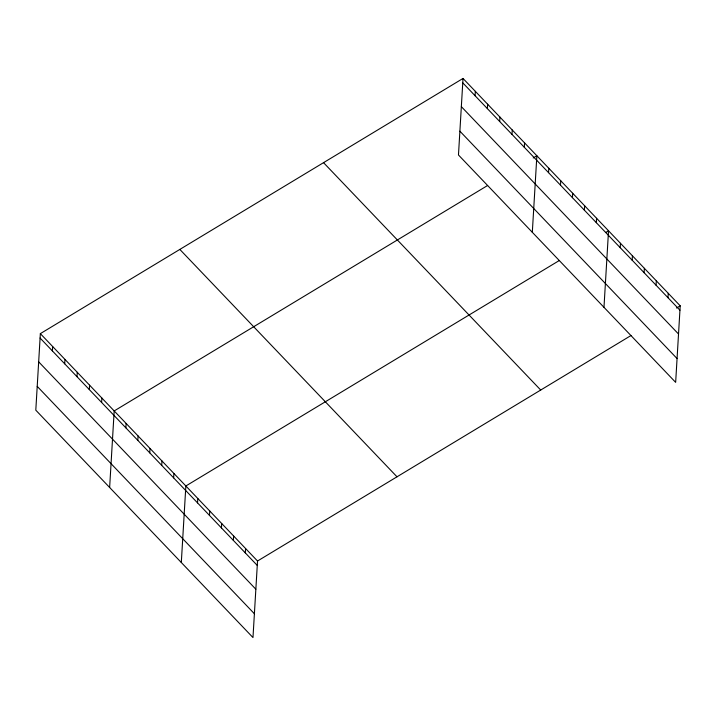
<?xml version="1.0" encoding="UTF-8"?>
<svg xmlns="http://www.w3.org/2000/svg" width="716" height="716" viewBox="0 0 716 716"><rect width="100%" height="100%" fill="white"/><g stroke="black" fill="none" stroke-linecap="round" stroke-linejoin="round"><path stroke-width="1.07" d="M40.347 333.638L35.8 410.179L252.981 637.553L257.527 561.013L40.347 333.638L463.019 78.447L680.2 305.822L675.653 382.362L458.473 154.987L463.019 78.447M52.393 350.921L52.653 346.526M64.7 363.809L64.959 359.414M77.006 376.688L77.265 372.293M89.312 389.576L89.572 385.181M101.618 402.464L101.878 398.06M109.638 487.48L114.184 410.948L487.632 185.48M125.873 427.855L126.132 423.451M137.812 440.358L138.081 435.963M149.76 452.861L150.02 448.467M161.709 465.364L161.968 460.97M173.648 477.876L173.907 473.473M181.309 562.516L185.856 485.985L559.303 260.517M197.535 502.883L197.804 498.488M209.484 515.395L209.743 510.991M221.432 527.898L221.691 523.503M233.371 540.401L233.631 536.007M245.32 552.904L245.579 548.51M475.066 95.729L475.335 91.335M487.372 108.617L487.641 104.214M499.678 121.496L499.947 117.102M511.985 134.384L512.253 129.99M524.3 147.272L524.56 142.869M532.319 232.288L536.866 155.757L533.214 157.959M548.545 172.654L548.805 168.26M560.494 185.167L560.753 180.763M572.433 197.67L572.702 193.275M584.381 210.173L584.641 205.778M596.33 222.685L596.589 218.282M603.982 307.325L608.528 230.794L605.799 232.44M620.217 247.691L620.477 243.297M632.156 260.194L632.425 255.8M644.105 272.707L644.364 268.303M656.053 285.21L656.312 280.815M667.992 297.713L668.252 293.318M257.527 561.013L630.975 335.544M676.557 308.023L680.2 305.822M462.76 82.841L679.94 310.216M461.346 106.648L678.526 334.023M459.887 131.18L677.067 358.555M323.543 162.666L540.714 390.041M179.832 249.428L397.004 476.802M40.087 338.041L257.259 565.416M38.673 361.84L255.845 589.214M37.214 386.371L254.395 613.746"/></g></svg>
